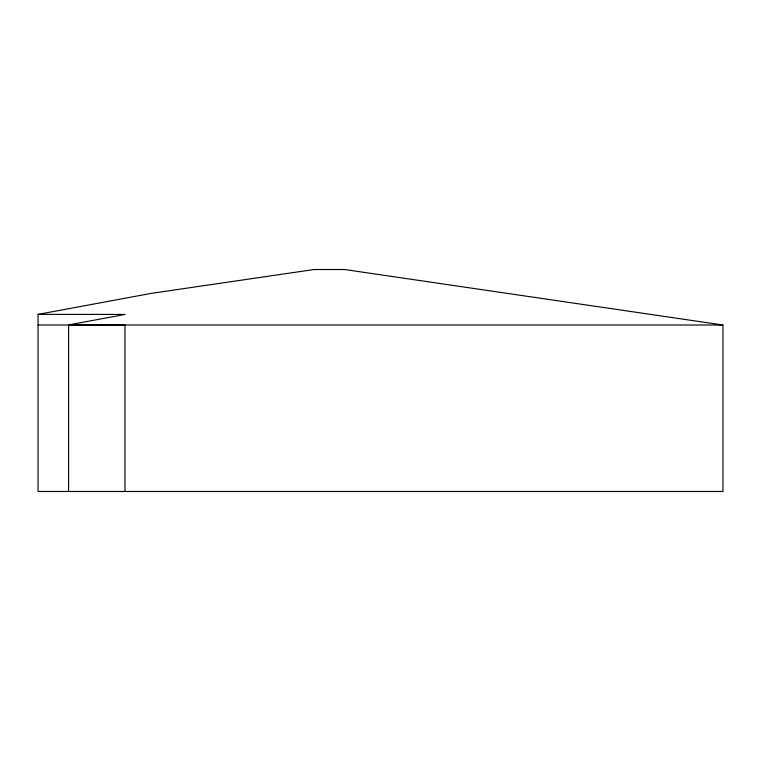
<?xml version="1.0" encoding="UTF-8"?>
<svg xmlns="http://www.w3.org/2000/svg" width="761" height="761" viewBox="0 0 761 761"><rect width="100%" height="100%" fill="white"/><g stroke="black" fill="none" stroke-linecap="round" stroke-linejoin="round"><path stroke-width="1.14" d="M38.05 314.379L151.087 293.404L313.951 269.527L344.676 269.527L722.95 325.014L722.95 491.473L38.05 491.473L38.05 314.379L125.165 314.426L68.576 324.918L68.576 491.473M38.05 325.014L722.95 325.014L719.364 324.985M68.576 324.918L124.985 325.014L124.985 491.473"/></g></svg>
